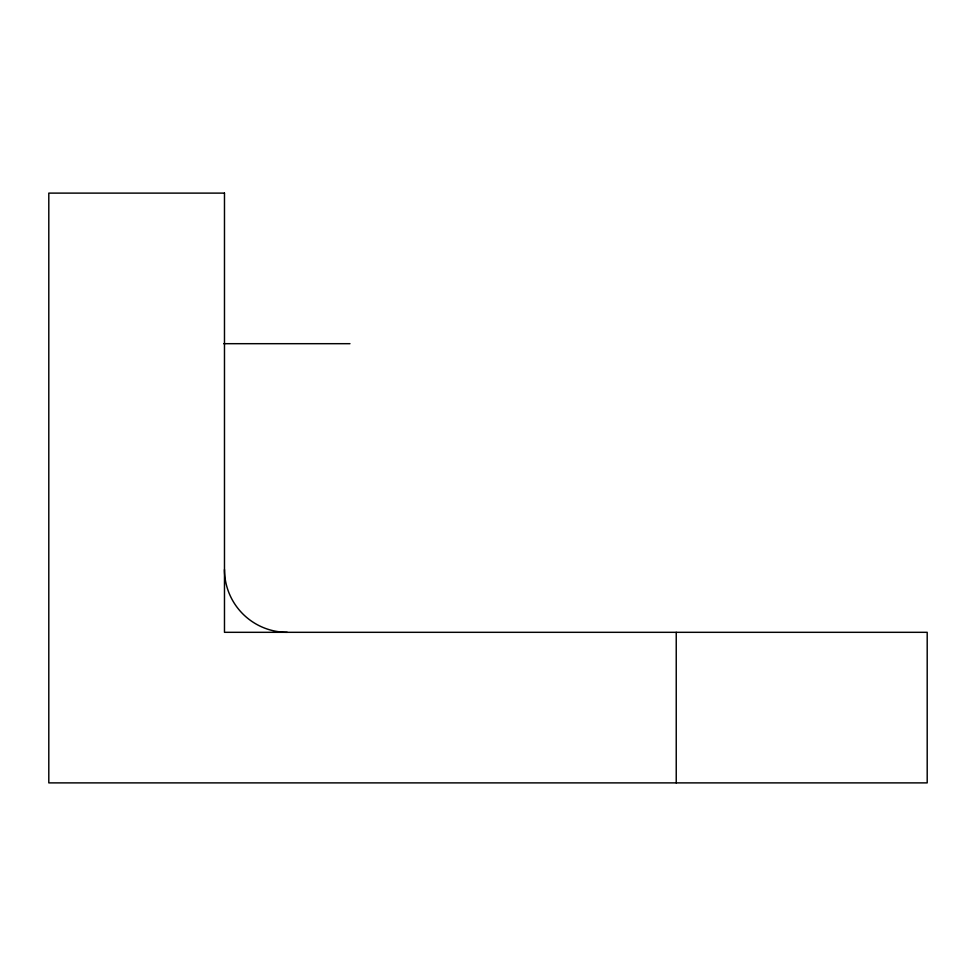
<?xml version="1.0" encoding="UTF-8"?>
<svg xmlns="http://www.w3.org/2000/svg" width="976" height="976" viewBox="0 0 976 976"><rect width="100%" height="100%" fill="white"/><g stroke="black" fill="none" stroke-linecap="round" stroke-linejoin="round"><path stroke-width="1.46" d="M223.724 343.686L349.969 343.686M676.234 632.314L676.234 782.886M287.225 632.314A62.745 62.745 0 0 1 224.48 569.569M224.48 193.114L48.8 193.114L48.8 782.886L927.2 782.886L927.2 632.314L224.48 632.314L224.48 193.114"/></g></svg>
